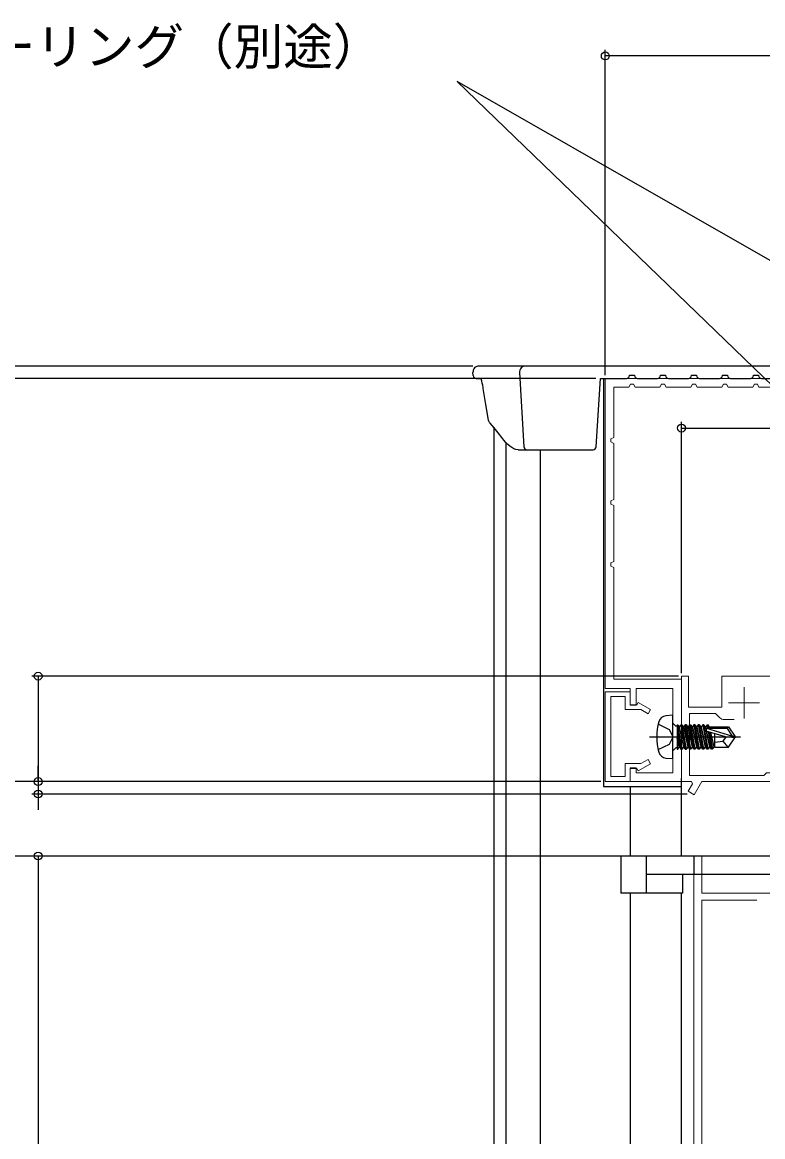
# Model space of a CAD drawing. Units: millimetres, scale not verified. Extents: x -525 to 525, y -803 to 799.
# Drawn here: x -367.7 to -248.2, y 384.8 to 564.5 of the extents above; entities that cross this region are included whole.
import ezdxf
from ezdxf.enums import TextEntityAlignment as Align

# ---------------------------------------------------------------- set-up
doc = ezdxf.new("R2010")
doc.units = ezdxf.units.MM
doc.header["$LTSCALE"] = 4
doc.layers.add('0-2_YKK_11', color=7, linetype='Continuous', lineweight=18)
for name, color, linetype in [('0-4_YKK_12', 2, 'Continuous'), ('0-5_YKK_13', 4, 'Continuous'), ('0-6_YKK_D', 6, 'Continuous')]:
    doc.layers.add(name, color=color, linetype=linetype)
doc.styles.add('ＭＳ ゴシック', font='')
doc.styles.get('ＭＳ ゴシック').set_extended_font_data('MS Gothic')

msp = doc.modelspace()

# ---------------------------------------------------------------- linework, layer by layer
at = {"layer": '0-2_YKK_11', "color": 211}
for p, q in [((-251.2, 457.258), (-251.2, 452.258)), ((-253.7, 454.758), (-248.7, 454.758)), ((-254.386, 452.058), (-252.8, 452.058))]:
    msp.add_line(p, q, dxfattribs=at)
at = {"layer": '0-2_YKK_11', "color": 30}
for points in [[(-214.3, 507.058), (-273.6, 507.058), (-273.6, 457.058), (-269.6, 457.058), (-269.6, 454.358), (-268.6, 454.358), (-268.6, 457.058), (-262.7, 457.058), (-262.7, 443.458), (-268.6, 443.458), (-268.6, 444.258), (-269.6, 444.258), (-269.6, 442.058), (-261.3, 442.058), (-261.3, 458.558), (-272.2, 458.558), (-272.2, 476.558), (-272.7, 476.813), (-272.7, 477.303), (-272.2, 477.558), (-272.2, 486.558), (-272.7, 486.813), (-272.7, 487.303), (-272.2, 487.558), (-272.2, 496.558), (-272.7, 496.813), (-272.7, 497.303), (-272.2, 497.558), (-272.2, 505.658), (-269.8, 505.658), (-269.545, 506.158), (-269.055, 506.158), (-268.8, 505.658), (-264.8, 505.658), (-264.545, 506.158), (-264.055, 506.158), (-263.8, 505.658), (-259.8, 505.658), (-259.545, 506.158), (-259.055, 506.158)], [(-259.055, 506.158), (-258.8, 505.658), (-254.8, 505.658), (-254.545, 506.158), (-254.055, 506.158), (-253.8, 505.658), (-249.8, 505.658), (-249.545, 506.158), (-249.055, 506.158), (-248.8, 505.658), (-244.8, 505.658)]]:
    msp.add_lwpolyline(points, dxfattribs=at)
at = {"layer": '0-2_YKK_11', "color": 211}
for points in [[(-202.1, 443.558), (-207.3, 443.558), (-207.3, 442.058), (-245.042, 442.058), (-245.225, 442.178), (-245.775, 442.178), (-245.958, 442.058), (-258.039, 442.058), (-259.257, 439.949), (-260.21, 440.497), (-259.505, 441.718), (-259.702, 442.058), (-261.3, 442.058), (-261.3, 448.8), (-261.18, 448.983), (-261.18, 449.533), (-261.3, 449.716), (-261.3, 459.058), (-260.2, 459.058), (-260.2, 454.058), (-254.8, 454.058), (-254.8, 459.058)], [(-254.8, 459.058), (-186, 459.058), (-185.868, 459.008), (-185.736, 458.958), (-156.365, 458.958), (-156.232, 459.008), (-156.1, 459.058), (-154.3, 459.058), (-154.3, 457.558), (-188.8, 457.558), (-188.8, 441.858), (-189.1, 441.558)], [(-198.321, 457.958), (-189.8, 457.958), (-189.8, 444.758), (-208.3, 444.758), (-208.3, 443.058), (-243, 443.058), (-243.4, 443.458), (-247.6, 443.458), (-248, 443.058), (-260, 443.058), (-260, 453.058), (-255.8, 453.058), (-255.093, 452.351)]]:
    msp.add_lwpolyline(points, dxfattribs=at)
at = {"layer": '0-2_YKK_11', "color": 30}
msp.add_lwpolyline([(-273.6, 456.558), (-273.6, 442.058), (-269.6, 442.058), (-269.6, 444.158), (-268.5, 444.158), (-268.285, 443.785), (-266.3, 444.931), (-266.7, 445.624), (-267.853, 444.958), (-270.4, 444.958), (-270.4, 442.858), (-272.7, 442.858), (-272.7, 455.758), (-270.4, 455.758), (-270.4, 453.658), (-267.853, 453.658), (-266.7, 452.993), (-266.3, 453.686), (-268.285, 454.831), (-268.5, 454.458), (-269.6, 454.458), (-269.6, 456.558)], close=True, dxfattribs=at)
at = {"layer": '0-2_YKK_11'}
msp.add_lwpolyline([(-259.3, 303.862), (-259.3, 430.062), (-258, 430.062), (-258, 424.062), (-236.3, 424.062), (-236.3, 418.162), (-234.3, 418.162), (-234.3, 421.862), (-233.1, 421.862), (-233.1, 418.162), (-231.7, 418.162), (-231.7, 324.862), (-233.5, 324.862), (-233.5, 325.562), (-232.7, 325.562), (-232.7, 327.262), (-235.5, 327.262), (-235.5, 322.362), (-258, 322.362), (-258, 305.362), (-254.6, 305.362), (-254.6, 303.862)], close=True, dxfattribs=at)
msp.add_lwpolyline([(-249.133, 422.962), (-258, 422.962), (-258, 323.462), (-248.992, 323.462)], dxfattribs=at)
at = {"layer": '0-2_YKK_11', "color": 211}
msp.add_arc((-254.386, 453.058), 1, 225.00003, 270.00002, dxfattribs=at)
at = {"layer": '0-4_YKK_12'}
for p, q in [((-273.9, 507.058), (-273.9, 441.258)), ((-291.6, 499.182), (-291.6, 234.061)), ((-289.631, 496.697), (-289.631, 234.061)), ((-284.1, 495.558), (-284.1, 234.061)), ((-261.3, 430.062), (-261.3, 442.558)), ((-273.9, 441.258), (-261.3, 441.258)), ((-269.6, 441.258), (-269.6, 430.062)), ((-269.6, 424.062), (-269.6, 234.061)), ((-261.3, 234.061), (-261.3, 424.062))]:
    msp.add_line(p, q, dxfattribs=at)
at = {"layer": '0-5_YKK_13'}
for p, q in [((-291.886, 509.058), (-293.952, 509.058)), ((-286.452, 509.058), (-291.886, 509.058)), ((-214.293, 509.058), (-286.452, 509.058)), ((-294.922, 507.528), (-294.95, 507.997)), ((-294.422, 507.058), (-293.663, 507.058)), ((-287.45, 507.997), (-286.718, 496.028)), ((-275.067, 496.028), (-274.393, 507.058)), ((-274.394, 507.058), (-270.193, 507.058)), ((-269.693, 507.558), (-268.893, 507.558)), ((-268.393, 507.058), (-265.193, 507.058)), ((-264.693, 507.558), (-263.893, 507.558)), ((-263.393, 507.058), (-260.193, 507.058)), ((-259.693, 507.558), (-258.893, 507.558)), ((-258.393, 507.058), (-255.193, 507.058)), ((-254.693, 507.558), (-253.893, 507.558)), ((-253.393, 507.058), (-250.193, 507.058)), ((-249.693, 507.558), (-248.893, 507.558)), ((-248.393, 507.058), (-245.193, 507.058)), ((-293.294, 505.42), (-293.313, 505.535)), ((-287.664, 495.558), (-286.219, 495.558)), ((-286.219, 495.558), (-285.72, 495.558)), ((-285.72, 495.558), (-275.567, 495.558)), ((-262, 451.237), (-262, 447.279)), ((-262, 451.237), (-261.913, 451.237)), ((-261.387, 451.237), (-261.213, 451.237)), ((-259.987, 451.237), (-259.813, 451.237)), ((-259.287, 451.237), (-258.587, 447.279)), ((-258.587, 451.237), (-257.887, 447.279)), ((-257.887, 451.237), (-257.187, 447.279)), ((-266.454, 449.258), (-251.77, 449.258)), ((-261.606, 450.858), (-261.694, 450.858)), ((-260.906, 450.858), (-260.994, 450.858)), ((-260.206, 450.858), (-260.294, 450.858)), ((-259.506, 450.858), (-259.594, 450.858)), ((-258.806, 450.858), (-258.894, 450.858)), ((-258.106, 450.858), (-258.194, 450.858)), ((-257.406, 450.858), (-257.494, 450.858)), ((-256.983, 450.081), (-256.487, 447.279)), ((-256.799, 450.026), (-256.313, 447.279)), ((-256, 450.858), (-256.794, 450.858)), ((-256.599, 449.967), (-256.094, 447.658)), ((-253.905, 450.608), (-253.712, 450.908)), ((-253.062, 449.408), (-252.7, 449.408)), ((-262, 447.773), (-261.913, 447.279)), ((-261.606, 447.658), (-261.694, 447.658)), ((-253.788, 447.608), (-254.6, 448.558)), ((-253.712, 447.608), (-252.7, 449.108)), ((-263.82, 445.856), (-262.7, 445.758)), ((-260.687, 447.279), (-260.513, 447.279)), ((-271.1, 430.062), (-271.1, 424.062)), ((-267, 430.062), (-271.1, 430.062)), ((-259.3, 430.062), (-267, 430.062)), ((-233, 430.062), (-259.3, 430.062)), ((-261.1, 424.062), (-261.1, 427.062)), ((-233, 427.062), (-259.3, 427.062)), ((-261.1, 424.062), (-267, 424.062))]:
    msp.add_line(p, q, dxfattribs=at)
for points in [[(-293.313, 505.535), (-293.383, 505.95), (-293.453, 506.303), (-293.521, 506.613), (-293.586, 506.866), (-293.645, 507.058)], [(-292.429, 500.336), (-292.871, 502.881), (-293.294, 505.428)], [(-292.166, 499.832), (-292.295, 499.979), (-292.378, 500.153), (-292.42, 500.337)], [(-290.306, 497.526), (-290.887, 498.309), (-291.51, 499.077), (-292.174, 499.827)], [(-287.676, 495.568), (-288.022, 495.601), (-288.358, 495.722), (-288.687, 495.897), (-289.014, 496.126), (-289.34, 496.406), (-289.666, 496.734), (-289.99, 497.105), (-290.304, 497.535)], [(-265.064, 447.208), (-263.248, 448.113), (-262.64, 449.258), (-263.248, 450.403), (-265.064, 451.308)], [(-262.7, 445.758), (-262.7, 452.758), (-263.82, 452.66)], [(-262, 450.988), (-262.2, 450.988), (-262.7, 451.488)], [(-260.906, 447.658), (-260.994, 447.658), (-261.213, 447.279), (-261.913, 451.237), (-261.694, 450.858), (-260.994, 447.658)], [(-260.206, 447.658), (-260.294, 447.658), (-260.513, 447.279), (-261.213, 451.237), (-260.994, 450.858), (-260.294, 447.658)], [(-259.287, 447.279), (-259.506, 447.658), (-259.594, 447.658), (-259.813, 447.279), (-259.987, 447.279), (-260.687, 451.237), (-260.906, 450.858), (-260.206, 447.658), (-259.987, 447.279)], [(-259.813, 447.279), (-260.513, 451.237), (-260.687, 451.237)], [(-260.513, 451.237), (-260.294, 450.858), (-259.594, 447.658)], [(-256.006, 447.658), (-256.094, 447.658), (-256.313, 447.279), (-256.487, 447.279), (-256.706, 447.658), (-256.794, 447.658), (-257.013, 447.279), (-257.187, 447.279), (-257.406, 447.658), (-257.494, 447.658), (-257.713, 447.279), (-257.887, 447.279), (-258.106, 447.658), (-258.194, 447.658), (-258.413, 447.279), (-258.587, 447.279), (-258.806, 447.658), (-258.894, 447.658), (-259.113, 447.279), (-259.287, 447.279), (-259.987, 451.237), (-260.206, 450.858), (-259.506, 447.658)], [(-259.113, 447.279), (-259.813, 451.237), (-259.594, 450.858), (-258.894, 447.658)], [(-259.287, 451.237), (-259.506, 450.858), (-258.806, 447.658)], [(-258.413, 447.279), (-259.113, 451.237), (-259.287, 451.237)], [(-259.113, 451.237), (-258.894, 450.858), (-258.194, 447.658)], [(-258.587, 451.237), (-258.806, 450.858), (-258.106, 447.658)], [(-257.713, 447.279), (-258.413, 451.237), (-258.587, 451.237)], [(-258.413, 451.237), (-258.194, 450.858), (-257.494, 447.658)], [(-257.887, 451.237), (-258.106, 450.858), (-257.406, 447.658)], [(-257.013, 447.279), (-257.713, 451.237), (-257.887, 451.237)], [(-257.713, 451.237), (-257.494, 450.858), (-256.794, 447.658)], [(-257.187, 451.237), (-257.406, 450.858), (-256.706, 447.658)], [(-257.076, 450.607), (-257.187, 451.237), (-257.013, 451.237)], [(-256.739, 450.608), (-256.794, 450.858), (-257.013, 451.237), (-256.902, 450.608)], [(-262, 450.744), (-261.387, 447.279), (-261.213, 447.279)], [(-262, 449.459), (-261.606, 447.658), (-261.387, 447.279)], [(-256, 450.608), (-256, 450.908), (-253.712, 450.908), (-252.7, 449.408), (-252.7, 449.108), (-254.206, 449.258), (-257.32, 450.181), (-257.265, 450.672), (-253.062, 449.408), (-253.905, 450.608), (-257.052, 450.608)], [(-256, 449.79), (-256, 447.608), (-253.712, 447.608)], [(-256, 448.418), (-254.6, 448.558), (-254.099, 449.258)], [(-262, 447.528), (-262.2, 447.528), (-262.7, 447.028)], [(-262, 447.279), (-261.913, 447.279), (-261.694, 447.658), (-262, 449.058)], [(-267, 430.062), (-267, 424.062), (-271.1, 424.062)], [(-259.3, 430.062), (-259.3, 427.062), (-267, 427.062)]]:
    msp.add_lwpolyline(points, dxfattribs=at)
msp.add_lwpolyline([(-261.387, 451.237), (-260.687, 447.279), (-260.906, 447.658), (-261.606, 450.858)], close=True, dxfattribs=at)
for centre, radius, start, end in [((-293.952, 508.058), 1, 90, 183.5), ((-286.452, 508.058), 1, 90, 183.5), ((-294.422, 507.558), 0.5, 183.5, 270), ((-270.193, 507.558), 0.5, 270, 356.5), ((-270.193, 507.558), 0.5, 356.5, 0), ((-268.393, 507.558), 0.5, 180, 183.5), ((-268.393, 507.558), 0.5, 183.5, 270), ((-265.193, 507.558), 0.5, 270, 356.5), ((-265.193, 507.558), 0.5, 356.5, 0), ((-263.393, 507.558), 0.5, 180, 183.5), ((-263.393, 507.558), 0.5, 183.5, 270), ((-260.193, 507.558), 0.5, 270, 356.5), ((-260.193, 507.558), 0.5, 356.5, 0), ((-258.393, 507.558), 0.5, 180, 183.5), ((-258.393, 507.558), 0.5, 183.5, 270), ((-255.193, 507.558), 0.5, 270, 356.5), ((-255.193, 507.558), 0.5, 356.5, 0), ((-253.393, 507.558), 0.5, 180, 183.5), ((-253.393, 507.558), 0.5, 183.5, 270), ((-250.193, 507.558), 0.5, 270, 356.5), ((-250.193, 507.558), 0.5, 356.5, 0), ((-248.393, 507.558), 0.5, 180, 183.5), ((-248.393, 507.558), 0.5, 183.5, 270), ((-286.219, 496.058), 0.5, 183.5, 270), ((-275.567, 496.058), 0.5, 270, 356.5), ((-256.3, 449.258), 9, 164.11918, 195.88086), ((-263.706, 451.365), 1.3, 95.00001, 164.11918), ((-263.706, 447.151), 1.3, 195.88086, 265.00003)]:
    msp.add_arc(centre, radius, start, end, dxfattribs=at)
at = {"layer": '0-6_YKK_D'}
for p, q in [((-273.6, 507.562), (-273.6, 560.058)), ((-186.5, 559.058), (-273.6, 559.058)), ((-294.959, 509.058), (-386.1, 509.058)), ((-275.1, 507.058), (-386.1, 507.058)), ((-275.4, 507.058), (-386.1, 507.058)), ((-261.3, 459.558), (-261.3, 500.058)), ((-261.3, 499.058), (-154.3, 499.058)), ((-261.8, 459.058), (-366.1, 459.058)), ((-365.1, 459.058), (-365.1, 442.058)), ((-365.1, 442.058), (-365.1, 444.608)), ((-274.3, 442.058), (-386.1, 442.058)), ((-274.3, 442.058), (-386.1, 442.058)), ((-274.3, 442.058), (-366.1, 442.058)), ((-274.3, 442.058), (-366.1, 442.058)), ((-365.1, 442.058), (-365.1, 440.058)), ((-260.367, 440.058), (-366.1, 440.058)), ((-365.1, 440.058), (-365.1, 437.508)), ((-260, 430.062), (-386.1, 430.062)), ((-260, 430.058), (-386.1, 430.058)), ((-260, 430.062), (-366.1, 430.062)), ((-365.1, 430.062), (-365.1, 303.862))]:
    msp.add_line(p, q, dxfattribs=at)
for points in [[(-213.8, 474.2), (-215.635, 475.971), (-297.473, 554.914)], [(-221.168, 511.29), (-223.382, 512.556), (-297.473, 554.914)]]:
    msp.add_lwpolyline(points, dxfattribs=at)
for centre in [(-273.6, 559.058), (-261.3, 499.058), (-365.1, 459.058), (-365.1, 442.058), (-365.1, 442.058), (-365.1, 440.058), (-365.1, 430.062)]:
    msp.add_circle(centre, 0.637, dxfattribs=at)

# ---------------------------------------------------------------- texts
at = {"layer": '0-6_YKK_D', "style": 'ＭＳ ゴシック'}
msp.add_text('シーリング（別途）', height=5.865, dxfattribs=at).set_placement((-381.564, 555.869), align=Align.BOTTOM_LEFT)

doc.saveas('drawing.dxf')
